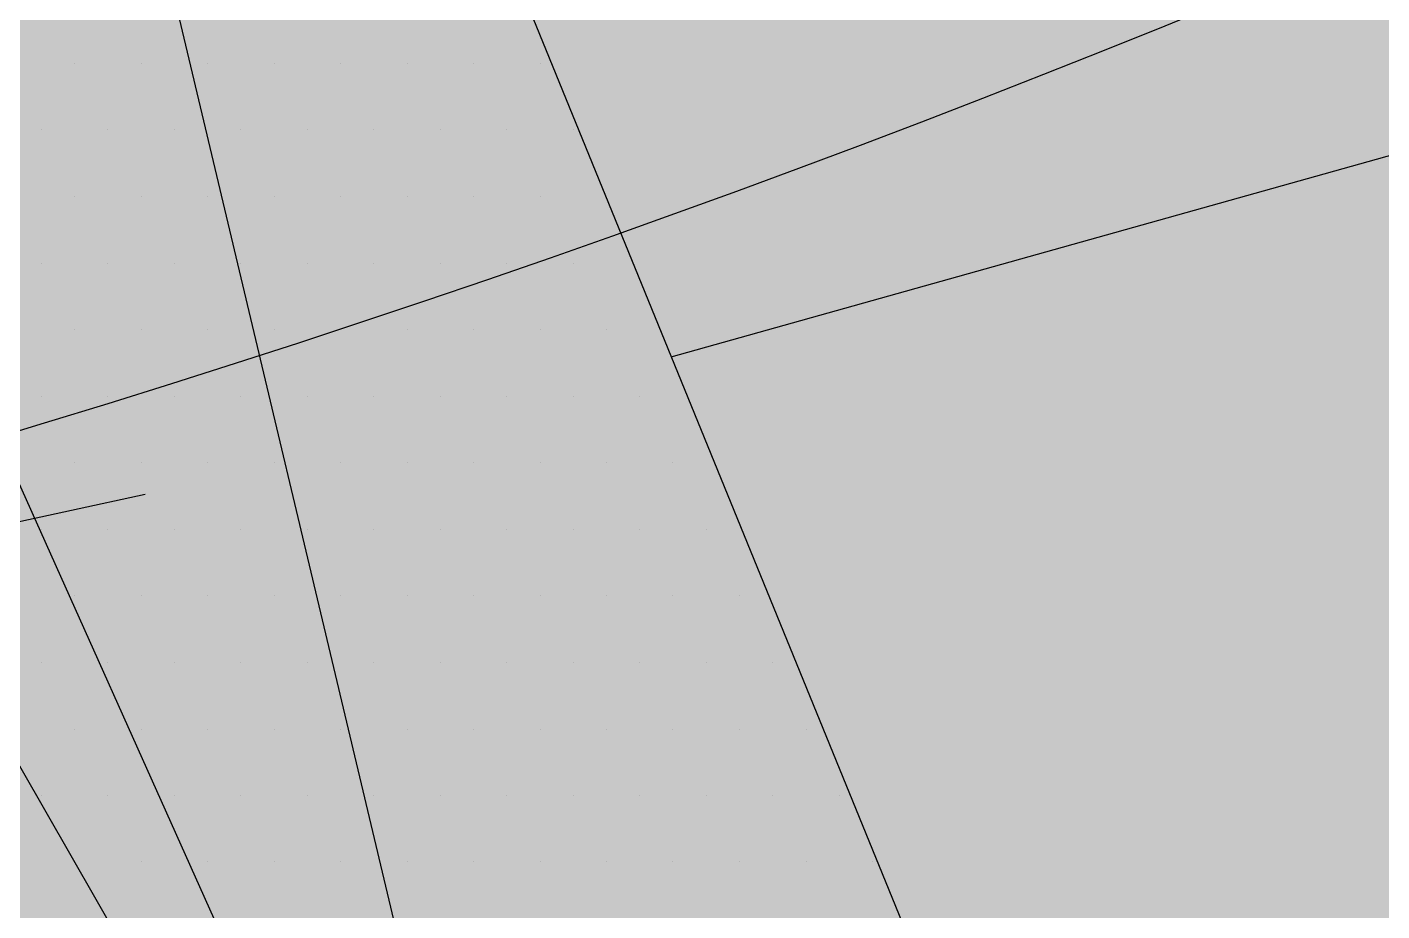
# Paper-space layout 'Layout1' of a CAD drawing. Extents: x -43 to 2298, y -18 to 768.
# Drawn here: x 739.993 to 741.115, y 375.454 to 376.185 of the extents above; entities that cross this region are included whole.
import ezdxf

# ---------------------------------------------------------------- set-up
doc = ezdxf.new("R2010")
doc.units = 0
doc.header["$LTSCALE"] = 2
doc.linetypes.add('CACHEX2', pattern=[0.75, 0.5, -0.25])
doc.layers.add('CARTOUCHE', color=7, linetype='Continuous')
doc.layers.add('LOGO', color=7, linetype='Continuous')

# ---------------------------------------------------------------- blocks, each defined once
blk = doc.blocks.new('A$C715108E3')
at = {"layer": 'LOGO', "color": 131}
for p, q in [((-2.6815, -22.7799), (-2.6815, -22.7799)), ((-2.5895, -22.7799), (-2.5895, -22.7799)), ((-2.4975, -22.7799), (-2.4975, -22.7799)), ((-2.4062, -22.7799), (-2.4062, -22.7799)), ((-2.3142, -22.7799), (-2.3142, -22.7799)), ((-2.2223, -22.7799), (-2.2223, -22.7799)), ((-2.1309, -22.7799), (-2.1309, -22.7799)), ((-2.0391, -22.7799), (-2.0391, -22.7799)), ((-2.727, -22.8712), (-2.727, -22.8712)), ((-2.6358, -22.8712), (-2.6358, -22.8712)), ((-2.5439, -22.8712), (-2.5439, -22.8712)), ((-2.4519, -22.8712), (-2.4519, -22.8712)), ((-2.3599, -22.8712), (-2.3599, -22.8712)), ((-2.2686, -22.8712), (-2.2686, -22.8712)), ((-2.1766, -22.8712), (-2.1766, -22.8712)), ((-2.085, -22.8712), (-2.085, -22.8712)), ((-1.9933, -22.8712), (-1.9933, -22.8712)), ((-2.6815, -22.9636), (-2.6815, -22.9636)), ((-2.5895, -22.9636), (-2.5895, -22.9636)), ((-2.4975, -22.9636), (-2.4975, -22.9636)), ((-2.4062, -22.9636), (-2.4062, -22.9636)), ((-2.3142, -22.9636), (-2.3142, -22.9636)), ((-2.2223, -22.9636), (-2.2223, -22.9636)), ((-2.1309, -22.9636), (-2.1309, -22.9636)), ((-2.0391, -22.9636), (-2.0391, -22.9636)), ((-2.727, -23.055), (-2.727, -23.055)), ((-2.6358, -23.055), (-2.6358, -23.055)), ((-2.5439, -23.055), (-2.5439, -23.055)), ((-2.4519, -23.055), (-2.4519, -23.055)), ((-2.3599, -23.055), (-2.3599, -23.055)), ((-2.2686, -23.055), (-2.2686, -23.055)), ((-2.1766, -23.055), (-2.1766, -23.055)), ((-2.085, -23.055), (-2.085, -23.055)), ((-1.9933, -23.055), (-1.9933, -23.055)), ((-2.6815, -23.1463), (-2.6815, -23.1463)), ((-2.5895, -23.1463), (-2.5895, -23.1463)), ((-2.4975, -23.1463), (-2.4975, -23.1463)), ((-2.4062, -23.1463), (-2.4062, -23.1463)), ((-2.3142, -23.1463), (-2.3142, -23.1463)), ((-2.2223, -23.1463), (-2.2223, -23.1463)), ((-2.1309, -23.1463), (-2.1309, -23.1463)), ((-2.0391, -23.1463), (-2.0391, -23.1463)), ((-1.9472, -23.1463), (-1.9472, -23.1463)), ((-2.727, -23.2389), (-2.727, -23.2389)), ((-2.6358, -23.2389), (-2.6358, -23.2389)), ((-2.5439, -23.2389), (-2.5439, -23.2389)), ((-2.4519, -23.2389), (-2.4519, -23.2389)), ((-2.3599, -23.2389), (-2.3599, -23.2389)), ((-2.2686, -23.2389), (-2.2686, -23.2389)), ((-2.1766, -23.2389), (-2.1766, -23.2389)), ((-2.085, -23.2389), (-2.085, -23.2389)), ((-1.9933, -23.2389), (-1.9933, -23.2389)), ((-1.9015, -23.2389), (-1.9015, -23.2389)), ((-2.6815, -23.3303), (-2.6815, -23.3303)), ((-2.5895, -23.3303), (-2.5895, -23.3303)), ((-2.4975, -23.3303), (-2.4975, -23.3303)), ((-2.4062, -23.3303), (-2.4062, -23.3303)), ((-2.3142, -23.3303), (-2.3142, -23.3303)), ((-2.2223, -23.3303), (-2.2223, -23.3303)), ((-2.1309, -23.3303), (-2.1309, -23.3303)), ((-2.0391, -23.3303), (-2.0391, -23.3303)), ((-1.9472, -23.3303), (-1.9472, -23.3303)), ((-1.8558, -23.3303), (-1.8558, -23.3303)), ((-2.727, -23.4225), (-2.727, -23.4225)), ((-2.6358, -23.4225), (-2.6358, -23.4225)), ((-2.5439, -23.4225), (-2.5439, -23.4225)), ((-2.4519, -23.4225), (-2.4519, -23.4225)), ((-2.3599, -23.4225), (-2.3599, -23.4225)), ((-2.2686, -23.4225), (-2.2686, -23.4225)), ((-2.1766, -23.4225), (-2.1766, -23.4225)), ((-2.085, -23.4225), (-2.085, -23.4225)), ((-1.9933, -23.4225), (-1.9933, -23.4225)), ((-1.9015, -23.4225), (-1.9015, -23.4225)), ((-1.8097, -23.4225), (-1.8097, -23.4225)), ((-2.6815, -23.5138), (-2.6815, -23.5138)), ((-2.5895, -23.5138), (-2.5895, -23.5138)), ((-2.4975, -23.5138), (-2.4975, -23.5138)), ((-2.4062, -23.5138), (-2.4062, -23.5138)), ((-2.3142, -23.5138), (-2.3142, -23.5138)), ((-2.2223, -23.5138), (-2.2223, -23.5138)), ((-2.1309, -23.5138), (-2.1309, -23.5138)), ((-2.0391, -23.5138), (-2.0391, -23.5138)), ((-1.9472, -23.5138), (-1.9472, -23.5138)), ((-1.8558, -23.5138), (-1.8558, -23.5138)), ((-1.7639, -23.5138), (-1.7639, -23.5138)), ((-2.727, -23.6054), (-2.727, -23.6054)), ((-2.6358, -23.6054), (-2.6358, -23.6054)), ((-2.5439, -23.6054), (-2.5439, -23.6054)), ((-2.4519, -23.6054), (-2.4519, -23.6054)), ((-2.3599, -23.6054), (-2.3599, -23.6054)), ((-2.2686, -23.6054), (-2.2686, -23.6054)), ((-2.1766, -23.6054), (-2.1766, -23.6054)), ((-2.085, -23.6054), (-2.085, -23.6054)), ((-1.9933, -23.6054), (-1.9933, -23.6054)), ((-1.9015, -23.6054), (-1.9015, -23.6054)), ((-1.8097, -23.6054), (-1.8097, -23.6054)), ((-1.7182, -23.6054), (-1.7182, -23.6054)), ((-2.6815, -23.6976), (-2.6815, -23.6976)), ((-2.5895, -23.6976), (-2.5895, -23.6976)), ((-2.4975, -23.6976), (-2.4975, -23.6976)), ((-2.4062, -23.6976), (-2.4062, -23.6976)), ((-2.3142, -23.6976), (-2.3142, -23.6976)), ((-2.2223, -23.6976), (-2.2223, -23.6976)), ((-2.1309, -23.6976), (-2.1309, -23.6976)), ((-2.0391, -23.6976), (-2.0391, -23.6976)), ((-1.9472, -23.6976), (-1.9472, -23.6976)), ((-1.8558, -23.6976), (-1.8558, -23.6976)), ((-1.7639, -23.6976), (-1.7639, -23.6976)), ((-1.6721, -23.6976), (-1.6721, -23.6976)), ((-2.727, -23.7891), (-2.727, -23.7891)), ((-2.6358, -23.7891), (-2.6358, -23.7891)), ((-2.5439, -23.7891), (-2.5439, -23.7891)), ((-2.4519, -23.7891), (-2.4519, -23.7891)), ((-2.3599, -23.7891), (-2.3599, -23.7891)), ((-2.2686, -23.7891), (-2.2686, -23.7891)), ((-2.1766, -23.7891), (-2.1766, -23.7891)), ((-2.085, -23.7891), (-2.085, -23.7891)), ((-1.9933, -23.7891), (-1.9933, -23.7891)), ((-1.9015, -23.7891), (-1.9015, -23.7891)), ((-1.8097, -23.7891), (-1.8097, -23.7891)), ((-1.7182, -23.7891), (-1.7182, -23.7891)), ((-1.6264, -23.7891), (-1.6264, -23.7891)), ((-2.6815, -23.8804), (-2.6815, -23.8804)), ((-2.5895, -23.8804), (-2.5895, -23.8804)), ((-2.4975, -23.8804), (-2.4975, -23.8804)), ((-2.4062, -23.8804), (-2.4062, -23.8804)), ((-2.3142, -23.8804), (-2.3142, -23.8804)), ((-2.2223, -23.8804), (-2.2223, -23.8804)), ((-2.1309, -23.8804), (-2.1309, -23.8804)), ((-2.0391, -23.8804), (-2.0391, -23.8804)), ((-1.9472, -23.8804), (-1.9472, -23.8804)), ((-1.8558, -23.8804), (-1.8558, -23.8804)), ((-1.7639, -23.8804), (-1.7639, -23.8804)), ((-1.6721, -23.8804), (-1.6721, -23.8804)), ((-1.5806, -23.8804), (-1.5806, -23.8804))]:
    blk.add_line(p, q, dxfattribs=at)
blk.add_lwpolyline([(-5.0186, -17.1537), (-4.9784, -19.1278), (-5.3896, -19.2331), (-4.7123, -20.7884), (-8.4641, -25.8566), (-8.5996, -26.1134), (-8.0987, -26.1134), (-7.2053, -26.0731), (-6.6093, -26.0457), (-6.203, -25.613), (-3.9696, -22.5417), (-2.7917, -25.1531), (-2.6026, -25.1257), (-1.9525, -24.8418), (-1.3029, -24.5438), (-2.3854, -21.8923), (1.9656, -22.2806), (2.6017, -21.6183), (3.2786, -20.7927), (-3.3817, -20.0761), (-4.3053, -16.8895)], dxfattribs=at)
blk = doc.blocks.new('A$C581E6685')
at = {"layer": 'LOGO'}
for color, points in [(142, [(-45.3965, 37.4846), (-39.5666, 28.8703), (-39.344, 28.5414), (-39.8519, 24.2064), (-36.9477, 25.4853), (-26.3566, 30.2032), (-36.1863, 24.0789), (-38.2746, 22.2236), (-38.1337, 21.2132), (-33.6363, 11.1845), (-39.5393, 21.4709), (-40.6525, 23.2405), (-42.0615, 23.3525), (-53.1072, 18.3767), (-43.3972, 24.4856), (-40.4756, 26.2259), (-40.684, 26.8894)]), (140, [(-45.3965, 37.4846), (-41.9745, 25.9278), (-41.7809, 23.8865), (-42.0615, 23.3525), (-44.9268, 21.9767), (-53.1072, 18.3767), (-40.8028, 21.6905), (-39.5666, 22.0268), (-38.2746, 22.2236), (-38.1337, 21.2132), (-33.6363, 11.1845), (-36.0802, 21.4612), (-37.3405, 24.3346), (-37.4251, 24.9804), (-36.9477, 25.4853), (-26.3566, 30.2032), (-37.8747, 26.8339), (-39.7286, 26.4119), (-40.3751, 26.6371), (-40.684, 26.8894)])]:
    blk.add_hatch(color=color, dxfattribs=at).paths.add_polyline_path(points)
at = {"layer": 'LOGO', "color": 142}
blk.add_lwpolyline([(-45.3965, 37.4846), (-39.3434, 28.5414), (-39.8519, 24.2064), (-36.9477, 25.4853), (-26.3566, 30.2032), (-36.1857, 24.0789), (-38.2739, 22.2236), (-38.1337, 21.2132), (-33.6358, 11.1845), (-39.5393, 21.4709), (-40.6518, 23.2405), (-42.0615, 23.3525), (-53.1072, 18.3767), (-43.3964, 24.4856), (-40.4756, 26.2259), (-40.6836, 26.8894)], close=True, dxfattribs=at)
at = {"layer": 'LOGO', "color": 140}
blk.add_lwpolyline([(-45.3965, 37.4846), (-41.9745, 25.9278), (-41.7804, 23.8865), (-42.0615, 23.3525), (-44.9268, 21.9767), (-53.1072, 18.3767), (-40.8028, 21.6905), (-39.5666, 22.0268), (-38.2739, 22.2236), (-38.1337, 21.2132), (-33.6358, 11.1845), (-36.0802, 21.4612), (-37.3405, 24.3346), (-37.4251, 24.9804), (-36.9477, 25.4853), (-26.3566, 30.2032), (-37.8741, 26.8339), (-39.7286, 26.4119), (-40.3748, 26.6371), (-40.6836, 26.8894)], close=True, dxfattribs=at)
at = {"layer": 'LOGO', "color": 32, "linetype": 'CACHEX2', "ltscale": 1.5}
blk.add_ellipse((-38.0538, 23.8138), major_axis=(-19.0311, -3.534), ratio=0.590567, dxfattribs=at)
at = {"layer": 'LOGO', "color": 32}
blk.add_ellipse((-37.6144, 23.8499), major_axis=(-13.5768, -4.2839), ratio=0.791971, dxfattribs=at)
at = {"layer": 'CARTOUCHE'}
blk.add_blockref('A$C715108E3', (-31.6739, 36.3189), dxfattribs=at)
blk = doc.blocks.new('miniLogo')
at = {"layer": 'CARTOUCHE', "true_color": 0xffffff}
h = blk.add_hatch(color=7, dxfattribs=at)
h.dxf.hatch_style = 1
edge = h.paths.add_edge_path()
edge.add_spline(control_points=[(960.7415, 27.4251), (960.7415, 16.5339), (960.7415, 5.6427), (960.7415, 1.8027), (964.5815, 1.8027), (1010.1208, 1.8027), (1055.66, 1.8027), (1059.5, 1.8027), (1059.5, 5.6427), (1059.5, 16.5339), (1059.5, 27.4251), (1059.5, 31.2651), (1055.66, 31.2651), (1010.1208, 31.2651), (964.5815, 31.2651), (960.7415, 31.2651), (960.7415, 27.4251)], knot_values=[0, 0, 0, 1, 1, 2.570796, 2.570796, 3.570796, 3.570796, 5.141593, 5.141593, 6.141593, 6.141593, 7.712389, 7.712389, 8.712389, 8.712389, 10.283185, 10.283185, 10.283185], weights=[1, 1, 1, 0.707107, 1, 1, 1, 0.707107, 1, 1, 1, 0.707107, 1, 1, 1, 0.707107, 1], degree=2, periodic=0)
at = {"layer": 'CARTOUCHE'}
blk.add_rational_spline([(960.7415, 27.4251), (960.7415, 16.5339), (960.7415, 5.6427), (960.7415, 1.8027), (964.5815, 1.8027), (1010.1208, 1.8027), (1055.66, 1.8027), (1059.5, 1.8027), (1059.5, 5.6427), (1059.5, 16.5339), (1059.5, 27.4251), (1059.5, 31.2651), (1055.66, 31.2651), (1010.1208, 31.2651), (964.5815, 31.2651), (960.7415, 31.2651), (960.7415, 27.4251)], [1, 1, 1, 0.707106781187, 1, 1, 1, 0.707106781187, 1, 1, 1, 0.707106781187, 1, 1, 1, 0.707106781187, 1], degree=2, knots=[0, 0, 0, 1, 1, 2.570796, 2.570796, 3.570796, 3.570796, 5.141593, 5.141593, 6.141593, 6.141593, 7.712389, 7.712389, 8.712389, 8.712389, 10.283185, 10.283185, 10.283185], dxfattribs=at)
at = {"layer": 'CARTOUCHE', "xscale": 0.6, "yscale": 0.6, "zscale": 0.6}
blk.add_blockref('A$C581E6685', (998.0122, 3.1833), dxfattribs=at)

psp = doc.layouts.get("Layout1")

# ---------------------------------------------------------------- block references
at = {"layer": 'CARTOUCHE'}
psp.add_blockref('miniLogo', (-237.3663, 364.8484), dxfattribs=at)

doc.saveas('drawing.dxf')
